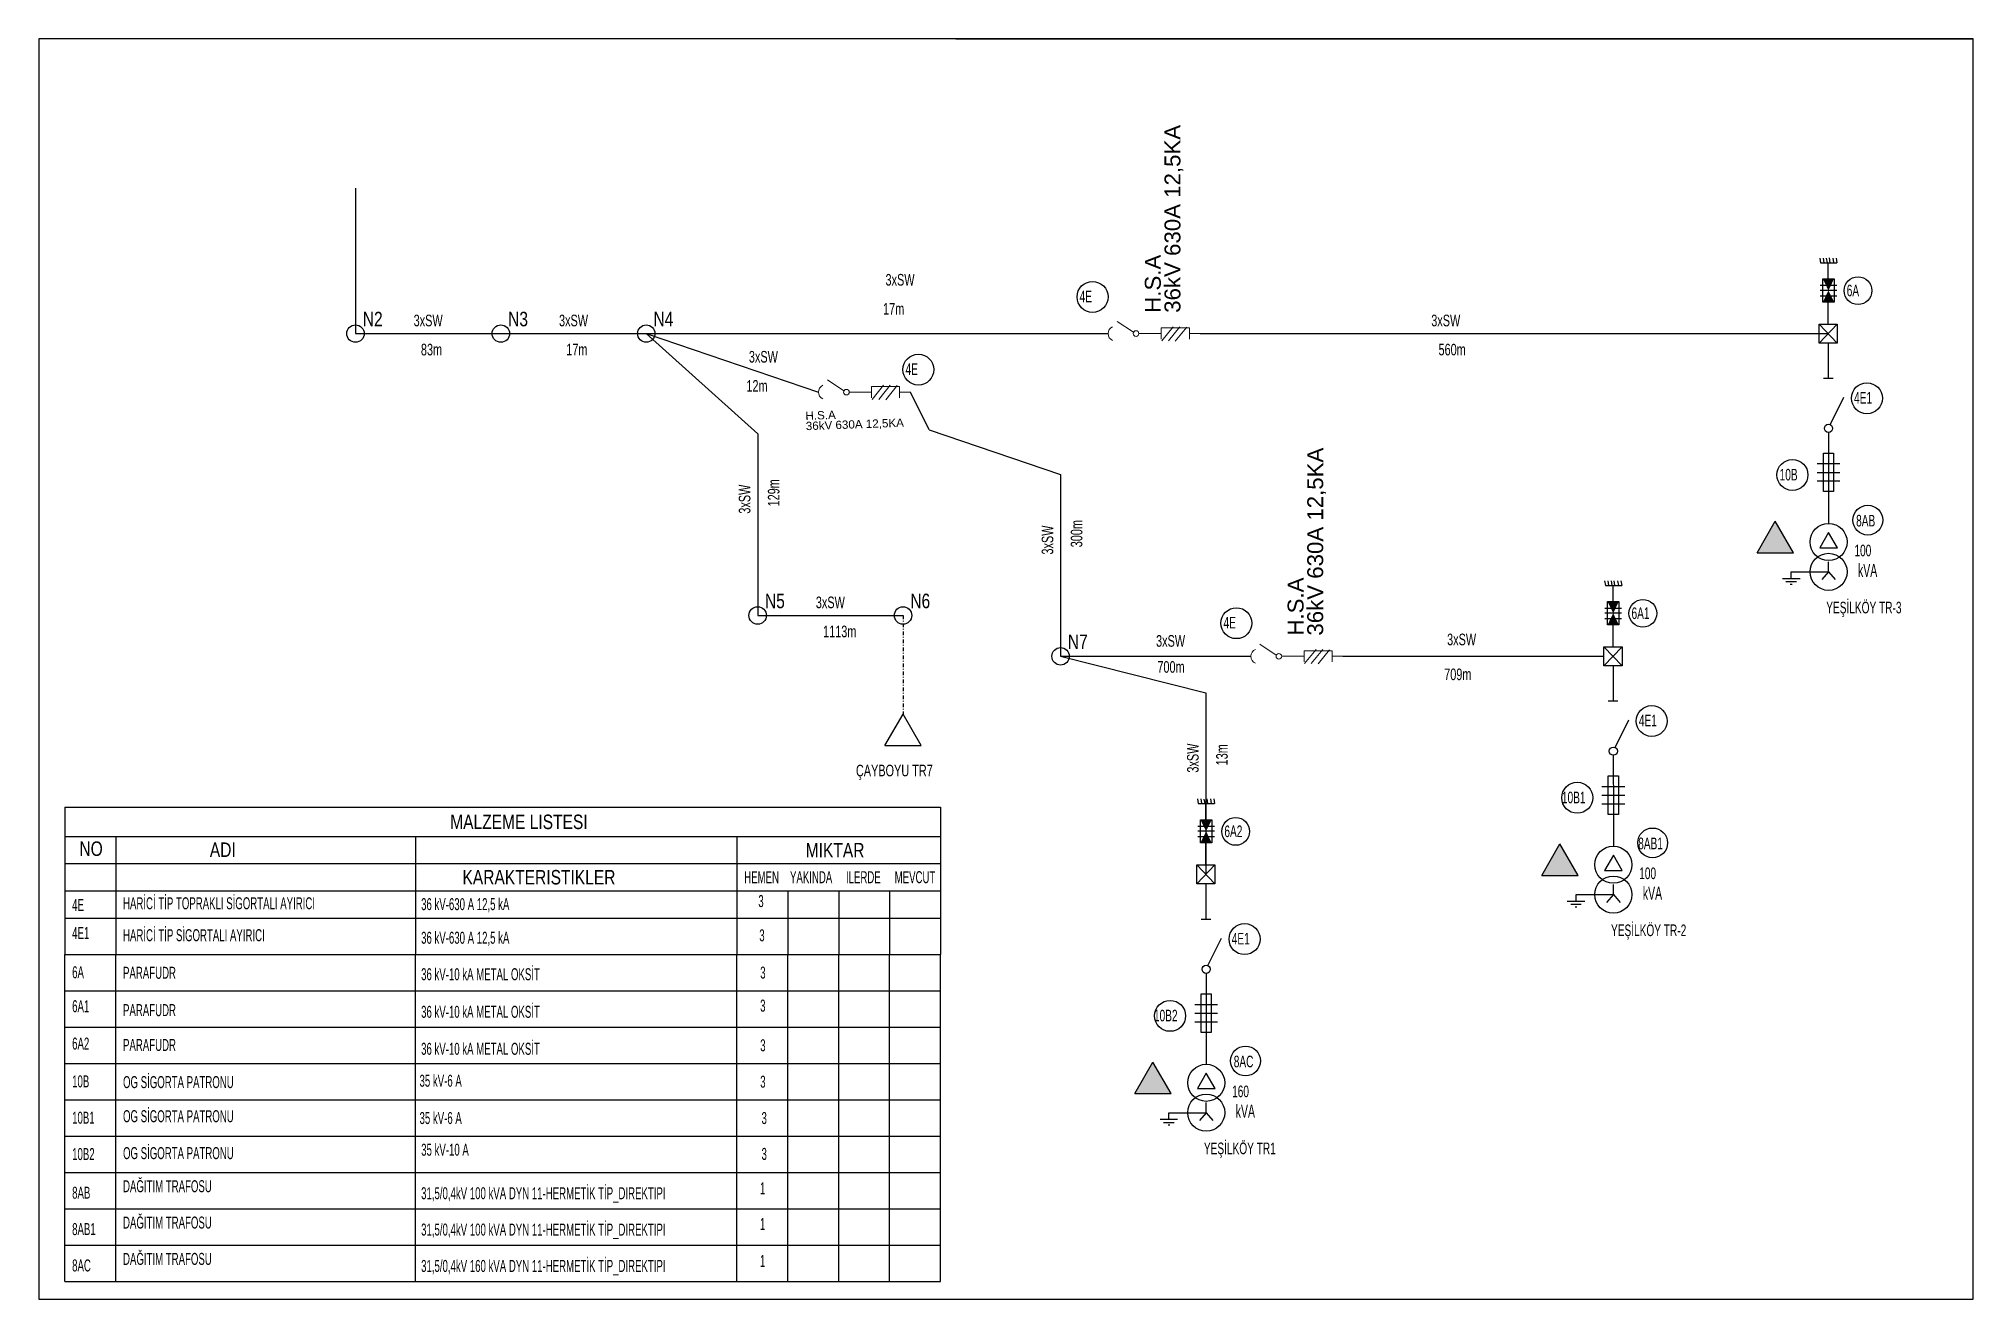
# Model space of a CAD drawing. Header units: millimetres. Extents: x 324 to 590, y -170 to 4.
import ezdxf

# ---------------------------------------------------------------- set-up
doc = ezdxf.new("R2010")
doc.units = ezdxf.units.MM
doc.linetypes.add('DASHDOT', pattern=[1, 0.5, -0.25, 0, -0.25])
doc.layers.get('0').update_dxf_attribs({"color": 254})
doc.layers.add('TRAFO_YENI', color=5, linetype='Continuous')
doc.layers.add('YAZILAR', color=7, linetype='Continuous')
doc.styles.add('Arial$001', font='arial.ttf', dxfattribs={"height": 1.7847})
doc.styles.get("Standard").update_dxf_attribs({"font": 'T_ROMANS'})

# ---------------------------------------------------------------- blocks, each defined once
blk = doc.blocks.new('YENI_DIREK')
at = {"layer": 'TRAFO_YENI', "linetype": 'Continuous'}
for p, q in [((-2.5, -1.443376), (0, 2.886751)), ((2.5, -1.443376), (0, 2.886751)), ((-2.5, -1.443376), (2.5, -1.443376))]:
    blk.add_line(p, q, dxfattribs=at)
for points in [[(-2.5, -1.443376), (0, -1.443376), (0, 2.886751)], [(0, -1.443376), (0, 2.886751), (2.5, -1.443376)]]:
    blk.add_solid(points, dxfattribs=at)
blk = doc.blocks.new('PARAFUDRDIREK')
at = {"color": 3, "linetype": 'Continuous'}
for p, q in [((-1.172218, 9.076988), (-1.059671, 8.438703)), ((-1.060861, 8.440184), (1.197063, 8.440184)), ((-1.060861, 8.440184), (1.197063, 8.440184)), ((-0.717039, 9.068884), (-0.606269, 8.440677)), ((-0.279222, 9.061835), (-0.169679, 8.440586)), ((0.263536, 8.444579), (0.163047, 9.093774)), ((0.620389, 9.07753), (0.731159, 8.449323)), ((1.083733, 9.082911), (1.19628, 8.444626)), ((-1.116994, 5.329236), (1.166748, 5.329236)), ((-0.757262, 3.023295), (-0.757262, 6.213639)), ((-0.757262, 3.023295), (-0.757262, 6.213639)), ((-0.757262, 6.213639), (0.8021, 6.213639)), ((-0.757262, 6.213639), (0.8021, 6.213639)), ((0.8021, 6.213639), (0.8021, 3.023295)), ((0.8021, 6.213639), (0.8021, 3.023295)), ((1.166748, 4.623311), (-1.116994, 4.623311)), ((-1.115487, 3.894177), (1.166748, 3.894177)), ((0.8021, 3.023295), (-0.757262, 3.023295)), ((0.8021, 3.023295), (-0.757262, 3.023295))]:
    blk.add_line(p, q, dxfattribs=at)
at = {"color": 3}
for p, q in [((0, 6.213639), (0, 8.440184)), ((0, 0), (0, 3.03099))]:
    blk.add_line(p, q, dxfattribs=at)
at = {"color": 3, "linetype": 'Continuous'}
blk.add_solid([(-0.753171, 3.03099), (0.798797, 3.03099), (0.798797, 6.210508), (-0.753171, 6.210508)], dxfattribs=at)

msp = doc.modelspace()

# ---------------------------------------------------------------- linework, layer by layer
for p, q in [((450.41, 3.57), (590.41, 3.57)), ((569.21, -38.31), (571.7, -35.69)), ((569.21, -35.69), (571.7, -38.31)), ((568.92, -54.89), (572.06, -54.89)), ((568.92, -56.09), (572.06, -56.09)), ((568.92, -57.28), (572.06, -57.28)), ((539.6, -82.71), (542.09, -80.09)), ((539.6, -80.09), (542.09, -82.71)), ((539.31, -99.3), (542.45, -99.3)), ((539.31, -100.49), (542.45, -100.49)), ((539.31, -101.68), (542.45, -101.68)), ((483.59, -112.71), (486.08, -110.09)), ((483.59, -110.09), (486.08, -112.71)), ((483.3, -129.3), (486.44, -129.3)), ((483.3, -130.49), (486.44, -130.49)), ((483.3, -131.68), (486.44, -131.68))]:
    msp.add_line(p, q)
at = {"linetype": 'Continuous', "ltscale": 5}
for p, q in [((367.84, -17), (367.84, -37)), ((367.84, -37), (387.84, -37)), ((387.84, -37), (407.84, -37)), ((407.84, -37), (423.17, -50.78)), ((407.84, -37), (431.52, -45.06)), ((407.84, -37), (471.38, -37)), ((484.04, -37), (570.46, -37)), ((446.75, -50.24), (464.84, -56.4)), ((423.17, -50.78), (423.17, -75.78)), ((464.84, -56.4), (464.84, -81.4)), ((423.17, -75.78), (443.17, -75.78)), ((464.84, -81.4), (484.84, -86.4)), ((464.84, -81.4), (491.02, -81.4)), ((503.68, -81.4), (539.6, -81.4)), ((484.84, -86.4), (484.84, -111.4))]:
    msp.add_line(p, q, dxfattribs=at)
at = {"color": 5, "lineweight": 20}
for p, q in [((474.88, -36.82), (472.63, -35.32)), ((475.62, -37), (478.7, -37)), ((478.7, -37.77), (478.7, -36.23)), ((478.7, -36.23), (482.56, -36.23)), ((480.35, -36.06), (478.78, -38)), ((481.27, -36.06), (479.69, -38)), ((482.21, -36.1), (480.63, -38.04)), ((482.56, -36.23), (482.56, -37.77)), ((482.56, -37), (484.04, -37)), ((435.02, -44.88), (432.77, -43.38)), ((435.76, -45.06), (438.85, -45.06)), ((438.85, -45.83), (438.85, -44.29)), ((438.85, -44.29), (442.7, -44.29)), ((440.5, -44.12), (438.92, -46.07)), ((441.42, -44.12), (439.84, -46.07)), ((442.35, -44.16), (440.78, -46.11)), ((442.7, -44.29), (442.7, -45.83)), ((442.7, -45.06), (444.18, -45.06)), ((494.52, -81.22), (492.27, -79.72)), ((495.26, -81.4), (498.35, -81.4)), ((498.35, -82.17), (498.35, -80.63)), ((498.35, -80.63), (502.2, -80.63)), ((500, -80.47), (498.42, -82.41)), ((500.92, -80.47), (499.34, -82.41)), ((501.85, -80.5), (500.27, -82.45)), ((502.2, -80.63), (502.2, -82.17)), ((502.2, -81.4), (503.68, -81.4))]:
    msp.add_line(p, q, dxfattribs=at)
at = {"linetype": 'Continuous'}
for p, q in [((570.46, -38.31), (570.46, -43.14)), ((569.8, -43.14), (571.12, -43.14)), ((570.74, -49.54), (572.61, -45.76)), ((570.49, -50.61), (570.5, -58.73)), ((569.81, -58.73), (569.81, -53.44)), ((569.81, -53.44), (571.2, -53.44)), ((571.2, -53.44), (571.2, -58.73)), ((571.2, -58.73), (569.81, -58.73)), ((540.85, -82.71), (540.85, -87.54)), ((540.19, -87.54), (541.51, -87.54)), ((541.13, -93.94), (543.01, -90.16)), ((540.88, -95.01), (540.89, -103.14)), ((540.2, -103.14), (540.2, -97.84)), ((540.2, -97.84), (541.59, -97.84)), ((541.59, -97.84), (541.59, -103.14)), ((541.59, -103.14), (540.2, -103.14)), ((484.84, -112.71), (484.84, -117.54)), ((484.18, -117.54), (485.5, -117.54)), ((485.12, -123.94), (486.99, -120.16)), ((484.87, -125.01), (484.88, -133.14)), ((484.19, -133.14), (484.19, -127.84)), ((484.19, -127.84), (485.58, -127.84)), ((485.58, -127.84), (485.58, -133.14)), ((485.58, -133.14), (484.19, -133.14))]:
    msp.add_line(p, q, dxfattribs=at)
at = {"color": 2, "linetype": 'Continuous'}
for p, q in [((570.5, -58.73), (570.5, -63.12)), ((570.5, -64.35), (569.28, -66.47)), ((569.28, -66.47), (571.72, -66.47)), ((571.72, -66.47), (570.5, -64.35)), ((566.57, -70.73), (564.16, -70.73)), ((566.09, -71.15), (564.64, -71.15)), ((565.49, -71.52), (565.24, -71.52)), ((565.36, -69.78), (570.5, -69.78)), ((565.36, -70.73), (565.36, -69.78)), ((540.89, -103.14), (540.89, -107.53)), ((540.89, -108.76), (539.67, -110.87)), ((542.11, -110.87), (540.89, -108.76)), ((539.67, -110.87), (542.11, -110.87)), ((535.76, -114.18), (540.89, -114.18)), ((535.76, -115.14), (535.76, -114.18)), ((536.96, -115.14), (534.55, -115.14)), ((536.48, -115.56), (535.04, -115.56)), ((535.88, -115.92), (535.64, -115.92)), ((484.88, -133.14), (484.88, -137.53)), ((484.88, -138.76), (483.66, -140.87)), ((483.66, -140.87), (486.1, -140.87)), ((486.1, -140.87), (484.88, -138.76)), ((480.95, -145.14), (478.54, -145.14)), ((480.47, -145.56), (479.02, -145.56)), ((479.87, -145.92), (479.63, -145.92)), ((479.75, -144.18), (484.88, -144.18)), ((479.75, -145.14), (479.75, -144.18))]:
    msp.add_line(p, q, dxfattribs=at)
at = {"color": 2}
for p, q in [((570.5, -69.78), (570.5, -68.39)), ((570.5, -69.78), (569.58, -70.85)), ((570.5, -69.78), (571.43, -70.85)), ((540.89, -114.18), (539.97, -115.25)), ((540.89, -114.18), (540.89, -112.79)), ((540.89, -114.18), (541.82, -115.25)), ((484.88, -144.18), (484.88, -142.79)), ((484.88, -144.18), (483.96, -145.25)), ((484.88, -144.18), (485.81, -145.25))]:
    msp.add_line(p, q, dxfattribs=at)
msp.add_lwpolyline([(324.26, 3.57), (324.26, -169.85), (590.41, -169.85), (590.41, 3.57)], close=True)
at = {"flags": 128}
for points in [[(569.21, -35.69), (571.7, -35.69), (571.7, -38.31), (569.21, -38.31)], [(539.6, -80.09), (542.09, -80.09), (542.09, -82.71), (539.6, -82.71)], [(483.59, -110.09), (486.08, -110.09), (486.08, -112.71), (483.59, -112.71)]]:
    msp.add_lwpolyline(points, close=True, dxfattribs=at)
at = {"linetype": 'Continuous', "ltscale": 5}
msp.add_lwpolyline([(446.75, -50.24), (444.18, -45.06)], dxfattribs=at)
at = {"linetype": 'DASHDOT'}
msp.add_lwpolyline([(443.17, -75.78), (443.17, -89.36)], dxfattribs=at)
for points in [[(327.86, -109.92), (420.32, -109.92)], [(327.86, -113.67), (448.32, -113.67)]]:
    msp.add_lwpolyline(points)
at = {"color": 3}
for centre in [(574.55, -31.09), (544.95, -75.49), (488.93, -105.49)]:
    msp.add_circle(centre, 1.91, dxfattribs=at)
at = {"linetype": 'Continuous'}
for centre, radius in [((469.24, -31.96), 2.13), ((367.84, -37), 1.2), ((387.84, -37), 1.2), ((407.84, -37), 1.2), ((445.28, -41.96), 2.13), ((575.78, -45.9), 2.13), ((570.49, -50.04), 0.562), ((565.53, -56.45), 2.13), ((423.17, -75.78), 1.2), ((443.17, -75.78), 1.2), ((489.03, -76.84), 2.13), ((464.84, -81.4), 1.2), ((546.17, -90.3), 2.13), ((540.88, -94.45), 0.562), ((535.92, -100.86), 2.13), ((490.16, -120.3), 2.13), ((484.87, -124.45), 0.562), ((479.91, -130.86), 2.13)]:
    msp.add_circle(centre, radius, dxfattribs=at)
at = {"color": 5, "lineweight": 20}
for centre in [(475.23, -37), (435.38, -45.06), (494.88, -81.4)]:
    msp.add_circle(centre, 0.386, dxfattribs=at)
at = {"color": 2, "linetype": 'Continuous'}
for centre in [(575.9, -62.66), (546.3, -107.07), (490.28, -137.07)]:
    msp.add_circle(centre, 2.05, dxfattribs=at)
at = {"color": 2}
for centre in [(570.5, -65.67), (570.5, -69.78), (540.89, -110.07), (540.89, -114.18), (484.88, -140.07), (484.88, -144.18)]:
    msp.add_circle(centre, 2.55, dxfattribs=at)
at = {"color": 5, "lineweight": 20}
for centre in [(472.39, -37), (432.54, -45.06), (492.04, -81.4)]:
    msp.add_arc(centre, 1.02, 112.8964, 247.1035, dxfattribs=at)
at = {"layer": 'TRAFO_YENI', "linetype": 'Continuous'}
for p, q in [((440.67, -93.69), (443.17, -89.36)), ((445.67, -93.69), (443.17, -89.36)), ((440.67, -93.69), (445.67, -93.69))]:
    msp.add_line(p, q, dxfattribs=at)
at = {"layer": 'YAZILAR', "color": 7, "linetype": 'Continuous'}
for p, q in [((327.86, -102.17), (448.32, -102.17)), ((327.86, -102.17), (327.86, -122.42)), ((448.32, -102.17), (448.32, -122.42)), ((327.86, -106.17), (448.32, -106.17)), ((334.86, -106.17), (334.86, -122.42)), ((376.11, -106.17), (376.11, -122.42)), ((420.32, -106.17), (420.32, -122.42)), ((420.32, -109.92), (448.32, -109.92)), ((427.32, -113.67), (427.32, -122.42)), ((434.32, -113.67), (434.32, -122.42)), ((441.32, -113.67), (441.32, -122.42)), ((327.86, -117.42), (448.32, -117.42)), ((327.86, -122.42), (448.32, -122.42)), ((327.86, -132.42), (327.86, -122.42)), ((334.61, -122.42), (448.32, -122.42)), ((334.86, -132.42), (334.86, -122.42)), ((376.11, -132.42), (376.11, -122.42)), ((420.32, -132.42), (420.32, -122.42)), ((427.32, -132.42), (427.32, -122.42)), ((434.32, -132.42), (434.32, -122.42)), ((441.32, -132.42), (441.32, -122.42)), ((448.32, -132.42), (448.32, -122.42)), ((327.86, -127.42), (448.32, -127.42)), ((327.86, -127.42), (448.32, -127.42)), ((327.86, -137.42), (327.86, -132.42)), ((327.86, -132.42), (448.32, -132.42)), ((334.86, -137.42), (334.86, -132.42)), ((376.11, -137.42), (376.11, -132.42)), ((420.32, -137.42), (420.32, -132.42)), ((427.32, -137.42), (427.32, -132.42)), ((434.32, -137.42), (434.32, -132.42)), ((441.32, -137.42), (441.32, -132.42)), ((448.32, -137.42), (448.32, -132.42)), ((327.86, -137.42), (448.32, -137.42)), ((327.86, -142.42), (327.86, -137.42)), ((334.86, -142.42), (334.86, -137.42)), ((376.11, -142.42), (376.11, -137.42)), ((420.32, -142.42), (420.32, -137.42)), ((427.32, -142.42), (427.32, -137.42)), ((434.32, -142.42), (434.32, -137.42)), ((441.32, -142.42), (441.32, -137.42)), ((448.32, -142.42), (448.32, -137.42)), ((327.86, -142.42), (448.32, -142.42)), ((327.86, -147.42), (327.86, -142.42)), ((334.86, -147.42), (334.86, -142.42)), ((376.11, -147.42), (376.11, -142.42)), ((420.32, -147.42), (420.32, -142.42)), ((427.32, -147.42), (427.32, -142.42)), ((434.32, -147.42), (434.32, -142.42)), ((441.32, -147.42), (441.32, -142.42)), ((448.32, -147.42), (448.32, -142.42)), ((327.86, -147.42), (448.32, -147.42)), ((327.86, -152.42), (327.86, -147.42)), ((334.61, -147.42), (448.32, -147.42)), ((334.86, -152.42), (334.86, -147.42)), ((376.11, -152.42), (376.11, -147.42)), ((420.32, -152.42), (420.32, -147.42)), ((427.32, -152.42), (427.32, -147.42)), ((434.32, -152.42), (434.32, -147.42)), ((441.32, -152.42), (441.32, -147.42)), ((448.32, -152.42), (448.32, -147.42)), ((327.86, -152.42), (448.32, -152.42)), ((327.86, -152.42), (448.32, -152.42)), ((327.86, -157.42), (327.86, -152.42)), ((331.53, -152.42), (445.24, -152.42)), ((334.61, -152.42), (448.32, -152.42)), ((334.86, -157.42), (334.86, -152.42)), ((376.11, -157.42), (376.11, -152.42)), ((420.32, -157.42), (420.32, -152.42)), ((427.32, -157.42), (427.32, -152.42)), ((434.32, -157.42), (434.32, -152.42)), ((441.32, -157.42), (441.32, -152.42)), ((448.32, -157.42), (448.32, -152.42)), ((327.86, -157.42), (448.32, -157.42)), ((327.86, -157.42), (448.32, -157.42)), ((327.86, -162.42), (327.86, -157.42)), ((331.53, -157.42), (445.24, -157.42)), ((334.61, -157.42), (448.32, -157.42)), ((334.86, -162.42), (334.86, -157.42)), ((376.11, -162.42), (376.11, -157.42)), ((420.32, -162.42), (420.32, -157.42)), ((427.32, -162.42), (427.32, -157.42)), ((434.32, -162.42), (434.32, -157.42)), ((441.32, -162.42), (441.32, -157.42)), ((448.32, -162.42), (448.32, -157.42)), ((327.86, -162.42), (448.32, -162.42)), ((327.86, -162.42), (448.32, -162.42)), ((327.86, -167.42), (327.86, -162.42)), ((331.53, -162.42), (445.24, -162.42)), ((334.61, -162.42), (448.32, -162.42)), ((334.86, -167.42), (334.86, -162.42)), ((376.11, -167.42), (376.11, -162.42)), ((420.32, -167.42), (420.32, -162.42)), ((427.32, -167.42), (427.32, -162.42)), ((434.32, -167.42), (434.32, -162.42)), ((441.32, -167.42), (441.32, -162.42)), ((448.32, -167.42), (448.32, -162.42)), ((327.86, -167.42), (448.32, -167.42)), ((327.86, -167.42), (448.32, -167.42)), ((331.53, -167.42), (445.24, -167.42)), ((334.61, -167.42), (448.32, -167.42))]:
    msp.add_line(p, q, dxfattribs=at)

# ---------------------------------------------------------------- block references
for p in [(570.46, -35.69), (540.85, -80.09), (484.84, -110.09)]:
    msp.add_blockref('PARAFUDRDIREK', p)
at = {"linetype": 'Continuous'}
for p in [(563.16, -65.7), (533.55, -110.1), (477.54, -140.1)]:
    msp.add_blockref('YENI_DIREK', p, dxfattribs=at)

# ---------------------------------------------------------------- texts
at = {"color": 1, "style": 'Arial$001'}
for s, height, rotation, p in [('36kV 630A 12,5KA', 2.19, 90, (481.33, -34.14)), ('H.S.A', 2.19, 90, (478.63, -34.14)), ('H.S.A', 1.144, 2.017, (429.76, -48.88)), ('36kV 630A 12,5KA', 1.1439, 2.017, (429.81, -50.29)), ('36kV 630A 12,5KA', 2.19, 90, (500.97, -78.55)), ('H.S.A', 2.19, 90, (498.27, -78.55))]:
    msp.add_text(s, height=height, rotation=rotation, dxfattribs=at).set_placement(p)
at = {"linetype": 'Continuous'}
for s, height, width, p in [('3xSW', 1.6, 0.7, (440.76, -30.4)), ('N2', 2, 0.8, (368.84, -36)), ('3xSW', 1.6, 0.7, (375.84, -36)), ('N3', 2, 0.8, (388.84, -36)), ('3xSW', 1.6, 0.7, (395.84, -36)), ('N4', 2, 0.8, (408.84, -36)), ('17m', 1.6, 0.7, (440.42, -34.4)), ('3xSW', 1.6, 0.7, (515.84, -36)), ('83m', 1.6, 0.7, (376.84, -40)), ('17m', 1.6, 0.7, (396.84, -40)), ('3xSW', 1.6, 0.7, (421.96, -40.99)), ('560m', 1.6, 0.7, (516.84, -40)), ('12m', 1.6, 0.7, (421.62, -45)), ('N5', 2, 0.8, (424.17, -74.78)), ('3xSW', 1.6, 0.7, (431.17, -74.78)), ('N6', 2, 0.8, (444.17, -74.78)), ('1113m', 1.6, 0.7, (432.17, -78.78)), ('N7', 2, 0.8, (465.84, -80.4)), ('3xSW', 1.6, 0.7, (477.98, -80.08)), ('3xSW', 1.6, 0.7, (518.02, -79.88)), ('700m', 1.6, 0.7, (478.16, -83.66)), ('709m', 1.6, 0.7, (517.62, -84.68)), ('ÇAYBOYU TR7', 1.6, 0.7, (436.69, -97.91))]:
    msp.add_text(s, height=height, dxfattribs=dict(at, width=width)).set_placement(p)
at = {"linetype": 'DASHDOT', "width": 0.65}
for s, p in [('4E', (467.46, -32.69)), ('6A', (573, -31.87)), ('4E', (443.51, -42.69)), ('4E1', (574.01, -46.64)), ('10B', (563.77, -57.21)), ('8AB', (574.29, -63.54)), ('100', (574.06, -67.64)), ('YEŞİLKÖY TR-3', (570.18, -75.49)), ('4E', (487.26, -77.57)), ('6A1', (543.39, -76.27)), ('4E1', (544.4, -91.04)), ('10B1', (533.82, -101.62)), ('6A2', (487.38, -106.27)), ('8AB1', (544.31, -107.94)), ('100', (544.45, -112.05)), ('4E1', (488.39, -121.04)), ('YEŞİLKÖY TR-2', (540.57, -119.89)), ('10B2', (477.69, -131.62)), ('8AC', (488.67, -137.94)), ('160', (488.44, -142.05)), ('YEŞİLKÖY TR1', (484.56, -149.89))]:
    msp.add_text(s, height=1.6, dxfattribs=at).set_placement(p)
at = {"linetype": 'Continuous', "width": 0.7}
for s, p in [('3xSW', (422.17, -61.78)), ('129m', (426.17, -60.78)), ('3xSW', (463.84, -67.4)), ('300m', (467.84, -66.4)), ('3xSW', (483.84, -97.4)), ('13m', (487.84, -96.4))]:
    msp.add_text(s, height=1.6, rotation=90, dxfattribs=at).set_placement(p)
at = {"color": 2, "linetype": 'Continuous', "width": 0.6}
for p in [(574.55, -70.48), (544.95, -114.88), (488.94, -144.88)]:
    msp.add_text('kVA', height=1.8, dxfattribs=at).set_placement(p)
at = {"layer": 'YAZILAR', "color": 7, "linetype": 'Continuous'}
for s, height, width, p in [('MALZEME LISTESI', 2, 0.8, (380.87, -105.17)), ('NO', 2, 0.8, (329.86, -108.86)), ('ADI', 2, 0.8, (347.8, -109.01)), ('MIKTAR', 2, 0.8, (429.78, -109.07)), ('KARAKTERISTIKLER', 2, 0.8, (382.56, -112.79)), ('HEMEN', 1.65, 0.6, (421.32, -112.61)), ('YAKINDA', 1.65, 0.6, (427.62, -112.61)), ('ILERDE', 1.65, 0.6, (435.32, -112.61)), ('MEVCUT', 1.65, 0.6, (442.02, -112.61)), ('HARİCİ TİP TOPRAKLI SİGORTALI AYIRICI', 1.65, 0.6, (335.86, -116.2)), ('3', 1.65, 0.6, (423.26, -115.9)), ('4E', 1.65, 0.6, (328.86, -116.42)), ('36 kV-630 A 12,5 kA', 1.65, 0.6, (376.87, -116.32)), ('4E1', 1.65, 0.6, (328.86, -120.29)), ('HARİCİ TİP SİGORTALI AYIRICI', 1.65, 0.6, (335.86, -120.59)), ('36 kV-630 A 12,5 kA', 1.65, 0.6, (376.87, -120.94)), ('3', 1.65, 0.6, (423.39, -120.61)), ('6A', 1.65, 0.6, (328.86, -125.69)), ('PARAFUDR', 1.65, 0.6, (335.86, -125.76)), ('36 kV-10 kA METAL OKSİT', 1.65, 0.6, (376.87, -125.96)), ('3', 1.65, 0.6, (423.52, -125.74)), ('6A1', 1.65, 0.6, (328.86, -130.36)), ('PARAFUDR', 1.65, 0.6, (335.86, -130.9)), ('36 kV-10 kA METAL OKSİT', 1.65, 0.6, (376.87, -131.13)), ('3', 1.65, 0.6, (423.51, -130.28)), ('6A2', 1.65, 0.6, (328.86, -135.5)), ('PARAFUDR', 1.65, 0.6, (335.86, -135.69)), ('36 kV-10 kA METAL OKSİT', 1.65, 0.6, (376.87, -136.22)), ('3', 1.65, 0.6, (423.52, -135.74)), ('10B', 1.65, 0.6, (328.86, -140.7)), ('OG SİGORTA PATRONU', 1.65, 0.6, (335.86, -140.8)), ('35 kV-6 A', 1.65, 0.6, (376.65, -140.61)), ('3', 1.65, 0.6, (423.52, -140.74)), ('OG SİGORTA PATRONU', 1.65, 0.6, (335.86, -145.49)), ('10B1', 1.65, 0.6, (328.86, -145.7)), ('35 kV-6 A', 1.65, 0.6, (376.65, -145.74)), ('3', 1.65, 0.6, (423.7, -145.74)), ('10B2', 1.65, 0.6, (328.86, -150.7)), ('OG SİGORTA PATRONU', 1.65, 0.6, (335.86, -150.57)), ('35 kV-10 A', 1.65, 0.6, (376.88, -150.1)), ('3', 1.65, 0.6, (423.7, -150.68)), ('8AB', 1.65, 0.6, (328.86, -156.02)), ('DAĞITIM TRAFOSU', 1.65, 0.6, (335.86, -155.12)), ('31,5/0,4kV 100 kVA DYN 11-HERMETİK TİP_DIREKTIPI', 1.65, 0.6, (376.87, -156.09)), ('1', 1.65, 0.6, (423.48, -155.42)), ('8AB1', 1.65, 0.6, (328.86, -161.02)), ('DAĞITIM TRAFOSU', 1.65, 0.6, (335.86, -160.12)), ('31,5/0,4kV 100 kVA DYN 11-HERMETİK TİP_DIREKTIPI', 1.65, 0.6, (376.87, -161.09)), ('1', 1.65, 0.6, (423.48, -160.33)), ('8AC', 1.65, 0.6, (328.86, -166.02)), ('DAĞITIM TRAFOSU', 1.65, 0.6, (335.86, -165.12)), ('31,5/0,4kV 160 kVA DYN 11-HERMETİK TİP_DIREKTIPI', 1.65, 0.6, (376.87, -166.09)), ('1', 1.65, 0.6, (423.48, -165.42))]:
    msp.add_text(s, height=height, dxfattribs=dict(at, width=width)).set_placement(p)

doc.saveas('drawing.dxf')
